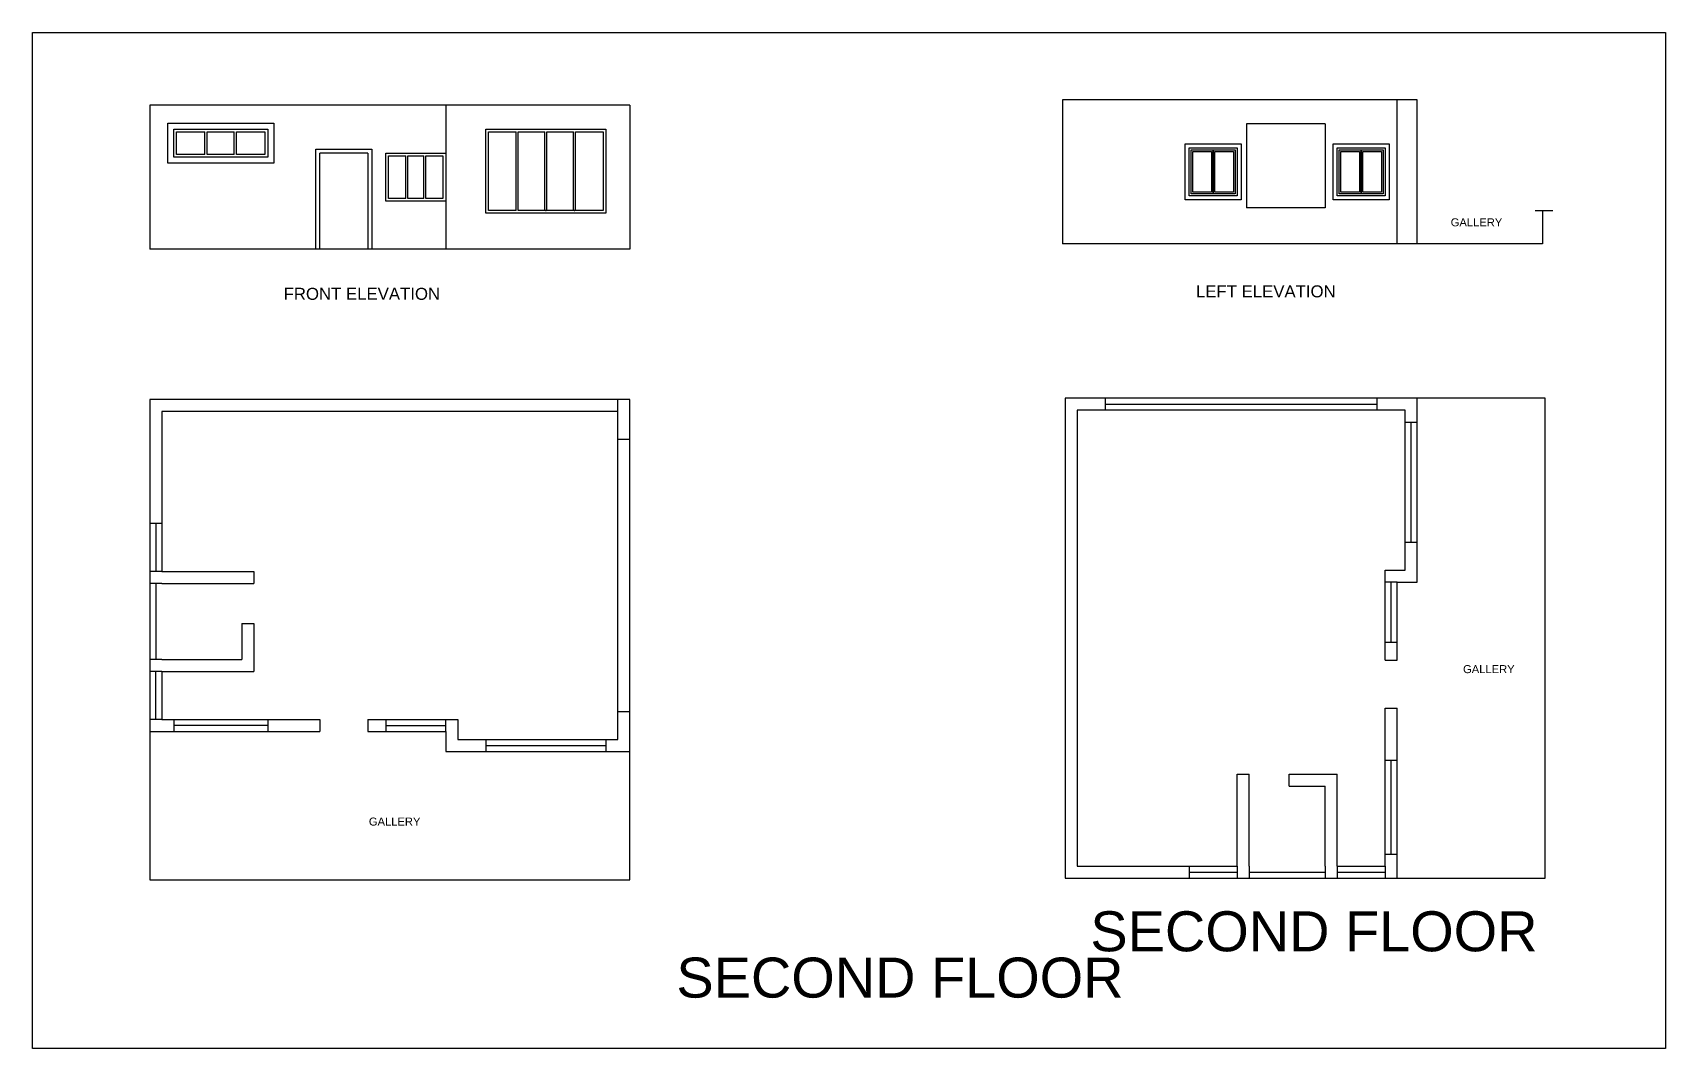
# Model space of a CAD drawing. Header units: millimetres. Extents: x 3147 to 3559, y 1951 to 2086.
# Drawn here: x 3465.21 to 3506.02, y 2039.92 to 2065.3 of the extents above; entities that cross this region are included whole.
import ezdxf

# ---------------------------------------------------------------- set-up
doc = ezdxf.new("R2010")
doc.units = ezdxf.units.MM
doc.styles.get("Standard").update_dxf_attribs({"font": 'arial.ttf'})

msp = doc.modelspace()

# ---------------------------------------------------------------- linework, layer by layer
for p, q in [((3490.94739, 2063.62366), (3490.94739, 2060.02366)), ((3499.81387, 2063.62366), (3490.94739, 2063.62366)), ((3499.31387, 2060.02366), (3499.31387, 2063.62366)), ((3499.81387, 2060.02366), (3499.81387, 2063.62366)), ((3468.13506, 2063.48791), (3468.13506, 2059.88791)), ((3480.13506, 2063.48791), (3468.13506, 2063.48791)), ((3475.53506, 2063.48791), (3475.53506, 2059.88791)), ((3480.13506, 2063.48791), (3480.13506, 2059.88791)), ((3468.80506, 2062.25791), (3468.80506, 2062.81791)), ((3468.80506, 2062.81791), (3469.51173, 2062.81791)), ((3469.51173, 2062.25791), (3469.51173, 2062.81791)), ((3469.57173, 2062.81791), (3470.2484, 2062.81791)), ((3469.57173, 2062.25791), (3469.57173, 2062.81791)), ((3470.2484, 2062.25791), (3470.2484, 2062.81791)), ((3470.3084, 2062.81791), (3471.01506, 2062.81791)), ((3470.3084, 2062.25791), (3470.3084, 2062.81791)), ((3471.01506, 2062.81791), (3471.01506, 2062.25791)), ((3476.60506, 2060.85791), (3476.60506, 2062.81791)), ((3476.60506, 2062.81791), (3477.29506, 2062.81791)), ((3477.29506, 2060.85791), (3477.29506, 2062.81791)), ((3477.34506, 2062.81791), (3478.00954, 2062.81791)), ((3477.34506, 2060.85791), (3477.34506, 2062.81791)), ((3478.00954, 2060.85791), (3478.00954, 2062.81791)), ((3478.05954, 2062.81791), (3478.72454, 2062.81791)), ((3478.05954, 2060.85791), (3478.05954, 2062.81791)), ((3478.72454, 2060.85791), (3478.72454, 2062.81791)), ((3478.77454, 2062.81791), (3479.46506, 2062.81791)), ((3478.77454, 2060.85791), (3478.77454, 2062.81791)), ((3479.46506, 2062.81791), (3479.46506, 2060.85791)), ((3497.51387, 2063.02366), (3495.54739, 2063.02366)), ((3495.54739, 2063.02366), (3495.54739, 2060.92366)), ((3497.51387, 2063.02366), (3497.51387, 2060.92366)), ((3469.51173, 2062.25791), (3468.80506, 2062.25791)), ((3470.2484, 2062.25791), (3469.57173, 2062.25791)), ((3471.01506, 2062.25791), (3470.3084, 2062.25791)), ((3473.58506, 2062.28791), (3472.38506, 2062.28791)), ((3474.10506, 2061.15791), (3474.10506, 2062.21791)), ((3474.10506, 2062.21791), (3474.5334, 2062.21791)), ((3474.5334, 2061.15791), (3474.5334, 2062.21791)), ((3474.5834, 2062.21791), (3474.98673, 2062.21791)), ((3474.5834, 2061.15791), (3474.5834, 2062.21791)), ((3474.98673, 2061.15791), (3474.98673, 2062.21791)), ((3475.03673, 2062.21791), (3475.46506, 2062.21791)), ((3475.03673, 2061.15791), (3475.03673, 2062.21791)), ((3475.46506, 2062.21791), (3475.46506, 2061.15791)), ((3474.5334, 2061.15791), (3474.10506, 2061.15791)), ((3474.98673, 2061.15791), (3474.5834, 2061.15791)), ((3475.46506, 2061.15791), (3475.03673, 2061.15791)), ((3477.29506, 2060.85791), (3476.60506, 2060.85791)), ((3478.00954, 2060.85791), (3477.34506, 2060.85791)), ((3478.72454, 2060.85791), (3478.05954, 2060.85791)), ((3479.46506, 2060.85791), (3478.77454, 2060.85791)), ((3497.51387, 2060.92366), (3495.54739, 2060.92366)), ((3502.76225, 2060.85394), (3503.20489, 2060.85394)), ((3502.94739, 2060.86218), (3502.94739, 2060.02366)), ((3480.13506, 2059.88791), (3468.13506, 2059.88791)), ((3502.94739, 2060.02366), (3490.94739, 2060.02366)), ((3480.13506, 2056.13303), (3468.13506, 2056.13303)), ((3468.13506, 2056.13303), (3468.13506, 2044.13303)), ((3468.43506, 2055.83303), (3468.43506, 2051.83303)), ((3479.83506, 2055.83303), (3468.43506, 2055.83303)), ((3468.43506, 2055.83303), (3468.43506, 2051.83303)), ((3480.13506, 2044.13303), (3480.13506, 2056.13303)), ((3503.01387, 2056.16953), (3491.01387, 2056.16953)), ((3491.01387, 2056.16953), (3491.01387, 2044.16953)), ((3491.31387, 2055.86953), (3491.31387, 2044.46953)), ((3492.01387, 2056.16953), (3492.01387, 2055.86953)), ((3492.01387, 2056.01953), (3498.81387, 2056.01953)), ((3498.81387, 2055.86953), (3498.81387, 2056.16953)), ((3499.51387, 2051.86953), (3499.51387, 2055.86953)), ((3499.81387, 2051.56953), (3499.81387, 2056.16953)), ((3503.01387, 2044.16953), (3503.01387, 2056.16953)), ((3499.51387, 2055.56953), (3499.81387, 2055.56953)), ((3499.66387, 2052.56953), (3499.66387, 2055.56953)), ((3480.13506, 2055.13303), (3479.83506, 2055.13303)), ((3468.43506, 2053.03303), (3468.13506, 2053.03303)), ((3468.28506, 2053.03303), (3468.28506, 2051.83303)), ((3499.51387, 2052.56953), (3499.81387, 2052.56953)), ((3468.43506, 2051.83303), (3468.13506, 2051.83303)), ((3468.43506, 2051.83303), (3470.73506, 2051.83303)), ((3470.73506, 2051.83303), (3470.73506, 2051.53303)), ((3499.01387, 2049.61953), (3499.01387, 2051.86953)), ((3499.01387, 2051.86953), (3499.51387, 2051.86953)), ((3468.43506, 2051.53303), (3468.13506, 2051.53303)), ((3468.28506, 2051.53303), (3468.28506, 2049.63303)), ((3468.43506, 2051.53303), (3470.43506, 2051.53303)), ((3470.43506, 2051.53303), (3470.73506, 2051.53303)), ((3499.31387, 2051.56953), (3499.01387, 2051.56953)), ((3499.16387, 2050.06953), (3499.16387, 2051.56953)), ((3499.31387, 2049.61953), (3499.31387, 2051.56953)), ((3499.31387, 2051.56953), (3499.81387, 2051.56953)), ((3499.31387, 2051.56953), (3499.81387, 2051.56953)), ((3470.43506, 2050.53303), (3470.43506, 2049.63303)), ((3470.43506, 2050.53303), (3470.73506, 2050.53303)), ((3470.73506, 2050.53303), (3470.73506, 2049.33303)), ((3499.01387, 2050.06953), (3499.31387, 2050.06953)), ((3468.43506, 2049.63303), (3468.13506, 2049.63303)), ((3468.43506, 2049.33303), (3468.13506, 2049.33303)), ((3468.28506, 2048.13303), (3468.28506, 2049.33303)), ((3468.43506, 2049.63303), (3470.43506, 2049.63303)), ((3468.43506, 2049.33303), (3468.43506, 2048.13303)), ((3468.43506, 2049.33303), (3470.73506, 2049.33303)), ((3499.01387, 2049.61953), (3499.31387, 2049.61953)), ((3468.43506, 2048.13303), (3468.13506, 2048.13303)), ((3468.43506, 2048.13303), (3472.38506, 2048.13303)), ((3468.73506, 2048.13303), (3468.73506, 2047.83303)), ((3471.08506, 2048.13303), (3471.08506, 2047.83303)), ((3472.38506, 2048.13303), (3472.38506, 2047.83303)), ((3473.58506, 2048.13303), (3475.83506, 2048.13303)), ((3473.58506, 2048.13303), (3473.58506, 2047.83303)), ((3474.03506, 2048.13303), (3474.03506, 2047.83303)), ((3475.53506, 2047.83303), (3475.53506, 2048.13303)), ((3475.83506, 2048.13303), (3475.83506, 2047.63303)), ((3479.83506, 2048.33303), (3480.13506, 2048.33303)), ((3499.01387, 2044.46953), (3499.01387, 2048.41953)), ((3499.01387, 2048.41953), (3499.31387, 2048.41953)), ((3499.31387, 2044.16953), (3499.31387, 2048.41953)), ((3468.13506, 2047.83303), (3472.38506, 2047.83303)), ((3471.08506, 2047.98303), (3468.73506, 2047.98303)), ((3473.58506, 2047.83303), (3475.53506, 2047.83303)), ((3474.03506, 2047.98303), (3475.53506, 2047.98303)), ((3475.53506, 2047.83303), (3475.53506, 2047.33303)), ((3475.53506, 2047.83303), (3475.53506, 2047.33303)), ((3475.53506, 2047.33303), (3480.13506, 2047.33303)), ((3475.83506, 2047.63303), (3479.83506, 2047.63303)), ((3476.53506, 2047.63303), (3476.53506, 2047.33303)), ((3476.53506, 2047.48303), (3479.53506, 2047.48303)), ((3479.53506, 2047.63303), (3479.53506, 2047.33303)), ((3499.01387, 2047.11953), (3499.31387, 2047.11953)), ((3499.16387, 2044.76953), (3499.16387, 2047.11953)), ((3495.31387, 2044.46953), (3495.31387, 2046.76953)), ((3495.31387, 2046.76953), (3495.61387, 2046.76953)), ((3495.61387, 2046.46953), (3495.61387, 2046.76953)), ((3495.61387, 2044.46953), (3495.61387, 2046.46953)), ((3496.61387, 2046.76953), (3497.81387, 2046.76953)), ((3496.61387, 2046.46953), (3496.61387, 2046.76953)), ((3496.61387, 2046.46953), (3497.51387, 2046.46953)), ((3497.51387, 2044.46953), (3497.51387, 2046.46953)), ((3497.81387, 2044.46953), (3497.81387, 2046.76953)), ((3491.31387, 2044.46953), (3495.31387, 2044.46953)), ((3491.31387, 2044.46953), (3495.31387, 2044.46953)), ((3494.11387, 2044.46953), (3494.11387, 2044.16953)), ((3495.31387, 2044.46953), (3495.31387, 2044.16953)), ((3495.61387, 2044.46953), (3495.61387, 2044.16953)), ((3497.51387, 2044.46953), (3497.51387, 2044.16953)), ((3497.81387, 2044.46953), (3499.01387, 2044.46953)), ((3497.81387, 2044.46953), (3497.81387, 2044.16953)), ((3499.01387, 2044.76953), (3499.31387, 2044.76953)), ((3499.01387, 2044.46953), (3499.01387, 2044.16953)), ((3468.13506, 2044.13303), (3480.13506, 2044.13303)), ((3491.01387, 2044.16953), (3503.01387, 2044.16953)), ((3494.11387, 2044.31953), (3495.31387, 2044.31953)), ((3495.61387, 2044.31953), (3497.51387, 2044.31953)), ((3497.81387, 2044.31953), (3499.01387, 2044.31953))]:
    msp.add_line(p, q)
at = {"extrusion": (0, 0, -1)}
msp.add_line((3479.83506, 2055.83303), (3479.83506, 2056.13303), dxfattribs=at)
for points in [[(3465.2102, 2065.29923), (3506.01603, 2065.29923), (3506.01603, 2039.91977), (3465.2102, 2039.91977)], [(3471.23506, 2063.03791), (3471.23506, 2062.03791), (3468.58506, 2062.03791), (3468.58506, 2063.03791)], [(3471.08506, 2062.88791), (3471.08506, 2062.18791), (3468.73506, 2062.18791), (3468.73506, 2062.88791)], [(3479.53506, 2062.88791), (3479.53506, 2060.78791), (3476.53506, 2060.78791), (3476.53506, 2062.88791)], [(3494.01387, 2062.52366), (3495.41387, 2062.52366), (3495.41387, 2061.12366), (3494.01387, 2061.12366)], [(3494.11387, 2062.42366), (3495.31387, 2062.42366), (3495.31387, 2061.22366), (3494.11387, 2061.22366)], [(3494.16387, 2062.37366), (3495.26387, 2062.37366), (3495.26387, 2061.27366), (3494.16387, 2061.27366)], [(3494.16387, 2062.37366), (3494.71387, 2062.37366), (3494.71387, 2061.27366), (3494.16387, 2061.27366)], [(3494.20387, 2062.33366), (3494.67387, 2062.33366), (3494.67387, 2061.31366), (3494.20387, 2061.31366)], [(3494.71387, 2062.37366), (3495.26387, 2062.37366), (3495.26387, 2061.27366), (3494.71387, 2061.27366)], [(3494.75387, 2062.33366), (3495.22387, 2062.33366), (3495.22387, 2061.31366), (3494.75387, 2061.31366)], [(3497.71387, 2062.52366), (3499.11387, 2062.52366), (3499.11387, 2061.12366), (3497.71387, 2061.12366)], [(3497.81387, 2062.42366), (3499.01387, 2062.42366), (3499.01387, 2061.22366), (3497.81387, 2061.22366)], [(3497.86387, 2062.37366), (3498.96387, 2062.37366), (3498.96387, 2061.27366), (3497.86387, 2061.27366)], [(3497.86387, 2062.37366), (3498.41387, 2062.37366), (3498.41387, 2061.27366), (3497.86387, 2061.27366)], [(3497.90387, 2062.33366), (3498.37387, 2062.33366), (3498.37387, 2061.31366), (3497.90387, 2061.31366)], [(3498.41387, 2062.37366), (3498.96387, 2062.37366), (3498.96387, 2061.27366), (3498.41387, 2061.27366)], [(3498.45387, 2062.33366), (3498.92387, 2062.33366), (3498.92387, 2061.31366), (3498.45387, 2061.31366)], [(3475.53506, 2062.28791), (3475.53506, 2061.08791), (3474.03506, 2061.08791), (3474.03506, 2062.28791)]]:
    msp.add_lwpolyline(points, close=True)
for points in [[(3472.28506, 2059.88791), (3472.28506, 2062.39164), (3473.68506, 2062.39164), (3473.68506, 2059.88791)], [(3472.38506, 2059.88791), (3472.38506, 2062.28791)], [(3473.58506, 2062.28791), (3473.58506, 2059.88791)], [(3479.83506, 2047.63303), (3479.83506, 2055.83303)], [(3499.51387, 2055.86953), (3491.31387, 2055.86953)]]:
    msp.add_lwpolyline(points)
for p in [(3478.03506, 2060.85791), (3478.75006, 2060.85791)]:
    msp.add_point(p)

# ---------------------------------------------------------------- texts
at = {"attachment_point": 1}
for s, width, heights, insert, char_height in [('GALLERY', 3.5490975, [0], (3500.65162, 2060.65981), 0.2), ('{\\H1.5x;FRONT ELEVATION}^I', 6.3777184, [0.48729], (3471.48219, 2058.92336), 0.2), ('{\\H1.5x;LEFT ELEVATION}^I', 6.3777184, [0.48729], (3494.28397, 2058.98536), 0.2), ('GALLERY', 3.5490975, [0], (3500.96025, 2049.49541), 0.2), ('GALLERY', 3.5490975, [0], (3473.61301, 2045.68588), 0.2), ('SECOND FLOOR', 13.7323687, [0], (3491.64565, 2043.34435), 1), ('SECOND FLOOR', 13.7323687, [0], (3481.29895, 2042.18724), 1)]:
    msp.add_mtext_dynamic_manual_height_columns(s, width=width, gutter_width=1, heights=heights, dxfattribs=dict(at, insert=insert, char_height=char_height))

doc.saveas('drawing.dxf')
